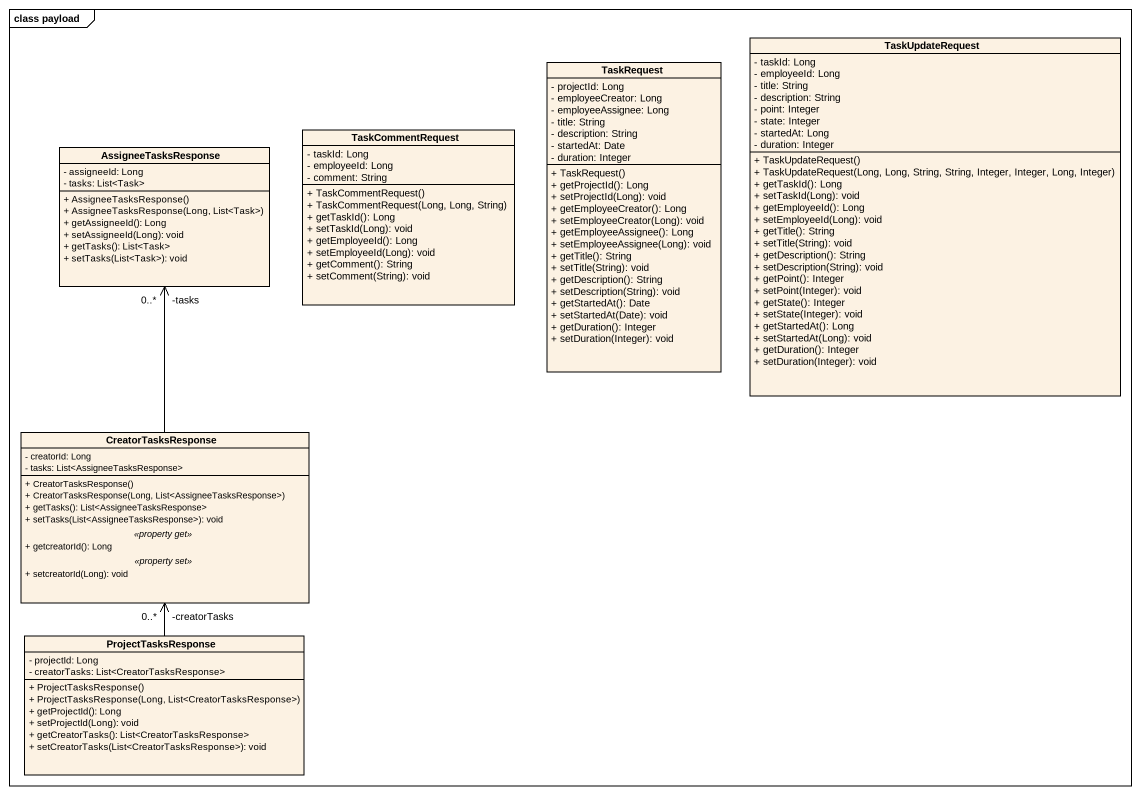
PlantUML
@startuml
mainframe class payload
hide circle
hide empty members
skinparam classAttributeIconSize 0
class TaskRequest {
  - projectId: Long
  - employeeCreator: Long
  - employeeAssignee: Long
  - title: String
  - description: String
  - startedAt: Date
  - duration: Integer
  + TaskRequest()
  + getProjectId(): Long
  + setProjectId(Long): void
  + getEmployeeCreator(): Long
  + setEmployeeCreator(Long): void
  + getEmployeeAssignee(): Long
  + setEmployeeAssignee(Long): void
  + getTitle(): String
  + setTitle(String): void
  + getDescription(): String
  + setDescription(String): void
  + getStartedAt(): Date
  + setStartedAt(Date): void
  + getDuration(): Integer
  + setDuration(Integer): void
}
class TaskUpdateRequest {
  - taskId: Long
  - employeeId: Long
  - title: String
  - description: String
  - point: Integer
  - state: Integer
  - startedAt: Long
  - duration: Integer
  + TaskUpdateRequest()
  + TaskUpdateRequest(Long, Long, String, String, Integer, Integer, Long, Integer)
  + getTaskId(): Long
  + setTaskId(Long): void
  + getEmployeeId(): Long
  + setEmployeeId(Long): void
  + getTitle(): String
  + setTitle(String): void
  + getDescription(): String
  + setDescription(String): void
  + getPoint(): Integer
  + setPoint(Integer): void
  + getState(): Integer
  + setState(Integer): void
  + getStartedAt(): Long
  + setStartedAt(Long): void
  + getDuration(): Integer
  + setDuration(Integer): void
}
class AssigneeTasksResponse {
  - assigneeId: Long
  - tasks: List<Task>
  + AssigneeTasksResponse()
  + AssigneeTasksResponse(Long, List<Task>)
  + getAssigneeId(): Long
  + setAssigneeId(Long): void
  + getTasks(): List<Task>
  + setTasks(List<Task>): void
}
class TaskCommentRequest {
  - taskId: Long
  - employeeId: Long
  - comment: String
  + TaskCommentRequest()
  + TaskCommentRequest(Long, Long, String)
  + getTaskId(): Long
  + setTaskId(Long): void
  + getEmployeeId(): Long
  + setEmployeeId(Long): void
  + getComment(): String
  + setComment(String): void
}
class CreatorTasksResponse {
  - creatorId: Long
  - tasks: List<AssigneeTasksResponse>
  --
  + CreatorTasksResponse()
  + CreatorTasksResponse(Long, List<AssigneeTasksResponse>)
  + getTasks(): List<AssigneeTasksResponse>
  + setTasks(List<AssigneeTasksResponse>): void
  .. <<property get>> ..
  + getcreatorId(): Long
  .. <<property set>> ..
  + setcreatorId(Long): void
}
class ProjectTasksResponse {
  - projectId: Long
  - creatorTasks: List<CreatorTasksResponse>
  + ProjectTasksResponse()
  + ProjectTasksResponse(Long, List<CreatorTasksResponse>)
  + getProjectId(): Long
  + setProjectId(Long): void
  + getCreatorTasks(): List<CreatorTasksResponse>
  + setCreatorTasks(List<CreatorTasksResponse>): void
}
CreatorTasksResponse -up-> "-tasks\n0..*" AssigneeTasksResponse
ProjectTasksResponse -up-> "-creatorTasks\n0..*" CreatorTasksResponse
@enduml
